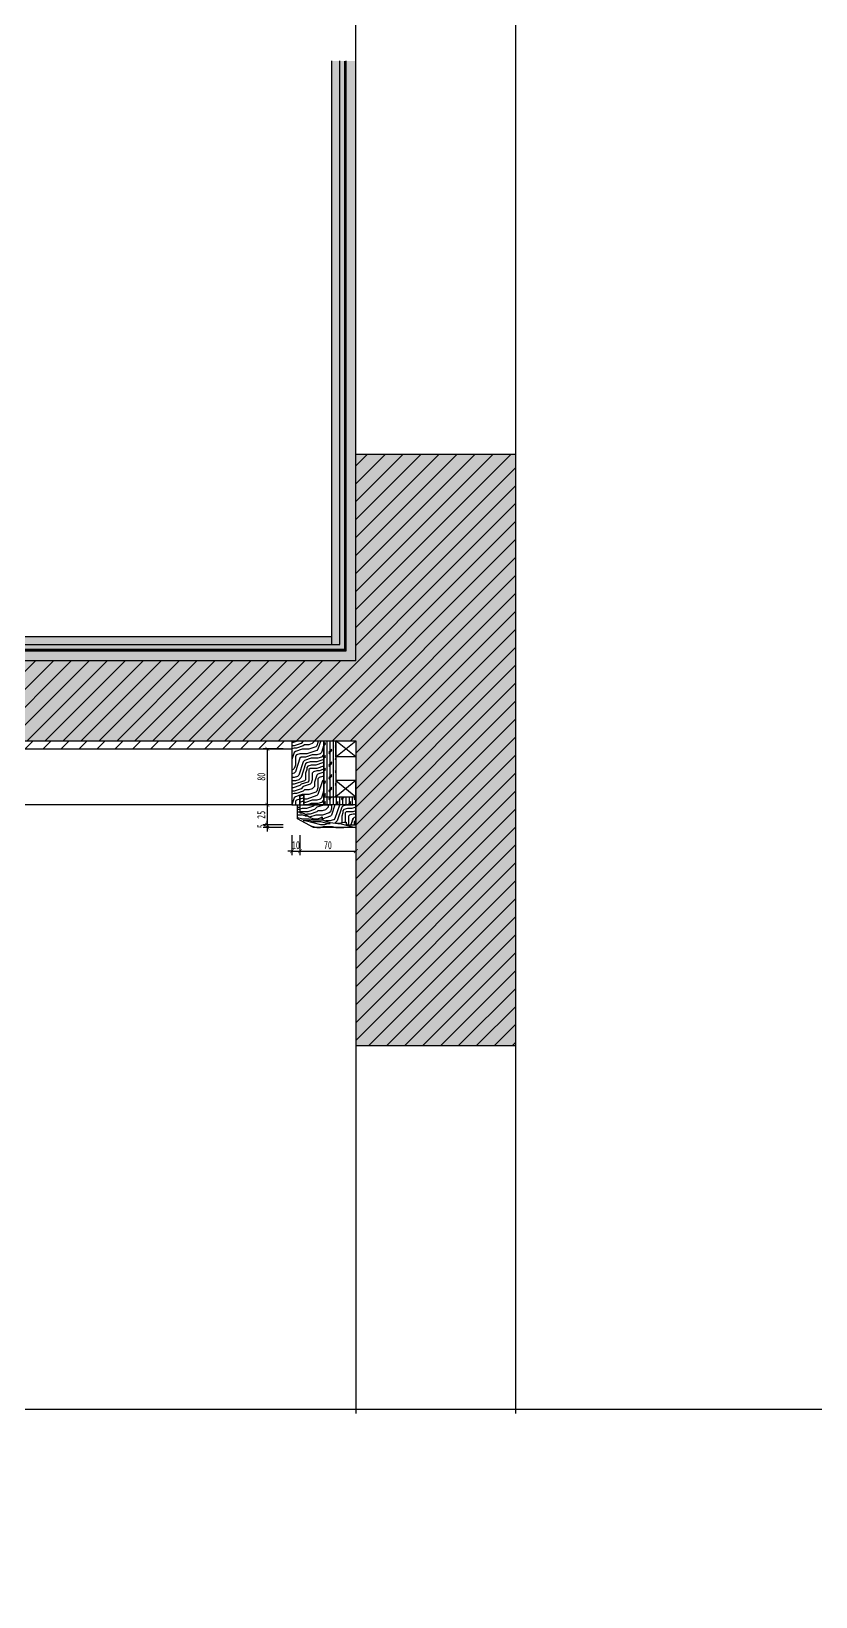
# Model space of a CAD drawing. Header units: millimetres. Extents: x 51249 to 2766742, y -599687 to -1280.
# Drawn here: x 79617 to 80598, y -130596 to -128640 of the extents above; entities that cross this region are included whole.
import ezdxf

# ---------------------------------------------------------------- set-up
doc = ezdxf.new("R2010")
doc.units = ezdxf.units.MM
doc.header["$LTSCALE"] = 10
doc.header["$PDMODE"] = 3
doc.linetypes.add('$0$HIDDEN', pattern=[0.375, 0.25, -0.125])
for name, color, linetype in [('2-NORM', 3, 'Continuous'), ('A-土建墙（含管井、立管）', 6, 'Continuous'), ('D-Detail(节点图层)', 134, 'Continuous'), ('D-节点填充', 250, 'Continuous'), ('P-完成面', 3, 'Continuous'), ('P-门套', 3, 'Continuous'), ('PM-FURN-M', 3, 'Continuous'), ('PM-WALL', 2, 'Continuous'), ('W-尺寸', 5, 'Continuous')]:
    doc.layers.add(name, color=color, linetype=linetype)
doc.styles.add('DIM', font='SimSun.ttf', dxfattribs={"width": 0.7})
doc.dimstyles.new('25', dxfattribs={"dimscale": 25, "dimtxt": 2, "dimasz": 1, "dimexe": 1, "dimexo": 1, "dimgap": 0.5, "dimtad": 1, "dimdec": 0, "dimzin": 0, "dimdsep": 46, "dimtxsty": 'DIM', "dimblk": 'ARCHTICK', "dimcen": 0, "dimclrd": 5, "dimclre": 5, "dimclrt": 35, "dimadec": 0, "dimazin": 0, "dimtfac": 0.5, "dimtdec": 0, "dimtix": 1, "dimtmove": 2, "dimatfit": 2, "dimldrblk": 'A', "dimfxl": 0, "dimtolj": 1, "dimtzin": 0, "dimlwd": -1, "dimlwe": -1, "dimarcsym": 0})
doc.dimstyles.new('5', dxfattribs={"dimscale": 5, "dimtxt": 2, "dimasz": 1, "dimexe": 1, "dimexo": 1, "dimgap": 0.5, "dimtad": 1, "dimdec": 0, "dimrnd": 5, "dimzin": 0, "dimdsep": 46, "dimtxsty": 'DIM', "dimblk": 'ARCHTICK', "dimcen": 0, "dimclrd": 5, "dimclre": 5, "dimclrt": 35, "dimadec": 0, "dimazin": 0, "dimtfac": 0.5, "dimtdec": 0, "dimtix": 1, "dimtmove": 2, "dimatfit": 2, "dimldrblk": 'A', "dimfxl": 0, "dimtolj": 1, "dimtzin": 0, "dimlwd": -1, "dimlwe": -1, "dimarcsym": 0})

# ---------------------------------------------------------------- blocks, each defined once
blk = doc.blocks.new('_ArchTick')
at = {"color": 0, "linetype": 'ByBlock', "const_width": 0.15}
blk.add_lwpolyline([(-0.5, -0.5), (0.5, 0.5)], dxfattribs=at)
blk = doc.blocks.new('*D987')
at = {"color": 5, "ltscale": 0.15}
for p, q in [((79931.9, -129536), (79906.9, -129536)), ((79911.9, -129536), (79911.9, -129606)), ((79931.9, -129606), (79906.9, -129606))]:
    blk.add_line(p, q, dxfattribs=at)
at = {"layer": 'Defpoints', "color": 0, "ltscale": 0.15}
for p in [(79942.7, -129536), (79911.9, -129606), (79942.7, -129606, 0)]:
    blk.add_point(p, dxfattribs=at)
at = {"color": 5, "ltscale": 0.15, "xscale": 5, "yscale": 5, "zscale": 5}
for p, rotation in [((79911.9, -129536), 90), ((79911.9, -129606), 270)]:
    blk.add_blockref('_ArchTick', p, dxfattribs=dict(at, rotation=rotation))
at = {"color": 35, "ltscale": 0.15, "insert": (79904.4, -129571), "char_height": 10, "attachment_point": 5, "rotation": 90, "style": 'DIM'}
blk.add_mtext('\\A1;80', dxfattribs=at)
blk = doc.blocks.new('A')
for p, q in [((-1.435, 1.148), (-1.09, 1.437)), ((-1.435, 1.148), (-0.369, 0)), ((-1.09, 1.437), (0, 0)), ((-0.369, 0), (-2.127, 0)), ((-1.435, -1.148), (-0.369, 0)), ((-1.09, -1.437), (0, 0)), ((-1.435, -1.148), (-1.09, -1.437))]:
    blk.add_line(p, q)
for points in [[(-1.435, 1.148), (-1.09, 1.437), (-0.369, 0), (0, 0)], [(-1.435, -1.148), (-1.09, -1.437), (-0.369, 0), (0, 0)]]:
    blk.add_solid(points)
blk = doc.blocks.new('*D988')
at = {"color": 5, "ltscale": 0.15}
for p, q in [((79931.9, -129606), (79906.9, -129606)), ((79911.9, -129606), (79911.9, -129631.3)), ((79931.9, -129631.3), (79906.9, -129631.3))]:
    blk.add_line(p, q, dxfattribs=at)
at = {"layer": 'Defpoints', "color": 0, "ltscale": 0.15}
for p in [(79942.7, -129606, 0), (79911.9, -129631.3), (80016.7, -129631.3)]:
    blk.add_point(p, dxfattribs=at)
at = {"color": 5, "ltscale": 0.15, "xscale": 5, "yscale": 5, "zscale": 5}
for p, rotation in [((79911.9, -129606), 90), ((79911.9, -129631.3), 270)]:
    blk.add_blockref('_ArchTick', p, dxfattribs=dict(at, rotation=rotation))
at = {"color": 35, "ltscale": 0.15, "insert": (79904.4, -129618.6), "char_height": 10, "attachment_point": 5, "rotation": 90, "style": 'DIM'}
blk.add_mtext('\\A1;25', dxfattribs=at)
blk = doc.blocks.new('*D989')
at = {"color": 5, "ltscale": 0.15}
for p, q in [((79911.9, -129631.3), (79911.9, -129626.3)), ((79931.9, -129631.3), (79906.9, -129631.3)), ((79931.9, -129634.3), (79906.9, -129634.3)), ((79911.9, -129631.3), (79911.9, -129634.3)), ((79911.9, -129634.3), (79911.9, -129639.3))]:
    blk.add_line(p, q, dxfattribs=at)
at = {"layer": 'Defpoints', "color": 0, "ltscale": 0.15}
for p in [(79911.9, -129634.3), (80016.7, -129631.3), (80017.3, -129634.3)]:
    blk.add_point(p, dxfattribs=at)
at = {"color": 5, "ltscale": 0.15, "xscale": 5, "yscale": 5, "zscale": 5}
for p, rotation in [((79911.9, -129631.3), 270), ((79911.9, -129634.3), 90)]:
    blk.add_blockref('_ArchTick', p, dxfattribs=dict(at, rotation=rotation))
at = {"color": 35, "ltscale": 0.15, "insert": (79904.4, -129632.8), "char_height": 10, "attachment_point": 5, "rotation": 90, "style": 'DIM'}
blk.add_mtext('\\A1;5', dxfattribs=at)
blk = doc.blocks.new('*D990')
at = {"color": 5, "ltscale": 0.15}
for p, q in [((79942.7, -129644), (79942.7, -129669)), ((79952.7, -129644), (79952.7, -129669)), ((79942.7, -129664), (79937.7, -129664)), ((79942.7, -129664), (79952.7, -129664)), ((79952.7, -129664), (79957.7, -129664))]:
    blk.add_line(p, q, dxfattribs=at)
at = {"layer": 'Defpoints', "color": 0, "ltscale": 0.15}
for p in [(79942.7, -129606, 0), (79952.7, -129606), (79952.7, -129664)]:
    blk.add_point(p, dxfattribs=at)
at = {"color": 5, "ltscale": 0.15, "xscale": 5, "yscale": 5, "zscale": 5}
blk.add_blockref('_ArchTick', (79942.7, -129664), dxfattribs=at)
at = {"color": 5, "ltscale": 0.15, "xscale": 5, "yscale": 5, "zscale": 5, "rotation": 180}
blk.add_blockref('_ArchTick', (79952.7, -129664), dxfattribs=at)
at = {"color": 35, "ltscale": 0.15, "insert": (79947.7, -129656.5), "char_height": 10, "attachment_point": 5, "style": 'DIM'}
blk.add_mtext('\\A1;10', dxfattribs=at)
blk = doc.blocks.new('*D991')
at = {"color": 5, "ltscale": 0.15}
for p, q in [((79952.7, -129644), (79952.7, -129669)), ((80022.7, -129644), (80022.7, -129669)), ((79952.7, -129664), (80022.7, -129664))]:
    blk.add_line(p, q, dxfattribs=at)
at = {"layer": 'Defpoints', "color": 0, "ltscale": 0.15}
for p in [(79952.7, -129606), (80022.7, -129631.3), (80022.7, -129664)]:
    blk.add_point(p, dxfattribs=at)
at = {"color": 5, "ltscale": 0.15, "xscale": 5, "yscale": 5, "zscale": 5, "rotation": 180}
blk.add_blockref('_ArchTick', (79952.7, -129664), dxfattribs=at)
at = {"color": 5, "ltscale": 0.15, "xscale": 5, "yscale": 5, "zscale": 5}
blk.add_blockref('_ArchTick', (80022.7, -129664), dxfattribs=at)
at = {"color": 35, "ltscale": 0.15, "insert": (79987.7, -129656.5), "char_height": 10, "attachment_point": 5, "style": 'DIM'}
blk.add_mtext('\\A1;70', dxfattribs=at)
blk = doc.blocks.new('*D1063')
at = {"layer": 'D-Detail(节点图层)', "color": 5, "ltscale": 0.15}
for p, q in [((2766617, -121582.1), (2766742, -121582.1)), ((2766717, -121582.1), (2766717, -599673.1)), ((2766698.3, -599673.1), (2766742, -599673.1))]:
    blk.add_line(p, q, dxfattribs=at)
at = {"layer": 'Defpoints', "color": 0, "ltscale": 0.15}
for p in [(55453.8, -121582.1), (2766673.3, -599673.1), (2766717, -599673.1)]:
    blk.add_point(p, dxfattribs=at)
at = {"layer": 'D-Detail(节点图层)', "color": 5, "ltscale": 0.15, "xscale": 25, "yscale": 25, "zscale": 25}
for p, rotation in [((2766717, -121582.1), 90), ((2766717, -599673.1), 270)]:
    blk.add_blockref('_ArchTick', p, dxfattribs=dict(at, rotation=rotation))
at = {"layer": 'D-Detail(节点图层)', "color": 35, "ltscale": 0.15, "insert": (2766679.5, -360627.6), "char_height": 50, "attachment_point": 5, "rotation": 90, "style": 'DIM'}
blk.add_mtext('\\A1;478091', dxfattribs=at)

msp = doc.modelspace()

# ---------------------------------------------------------------- hatches: boundary and pattern name
h = msp.add_hatch()
h.set_pattern_fill('ANSI36', color=8, scale=2, angle=90, style=0)
h.set_pattern_definition([(135, (-44531.6313, -197563.6586), (-6.17392608, 1.68379802), [7.9375, -1.5875, 0, -1.5875])])
h.paths.add_polyline_path([(79992.4, -129405.7), (80002.4, -129405.7), (80002.4, -128676.6), (79992.4, -128676.6)])
h = msp.add_hatch()
h.set_pattern_fill('AR-SAND', color=146, angle=90, style=0)
h.set_pattern_definition([(127.5, (-44531.6313, -197563.6586), (-2.447066187, -0.080001565), [0, -1.9304, 0, -2.159, 0, -2.06375]), (97.5, (-44531.6313, -197563.6586), (-3.5841255, 2.247616416), [0, -1.0414, 0, -1.7399, 0, -0.66675]), (57.5, (-44531.6313, -197565.2207), (-0.007185923, 3.95496185), [0, -0.635, 0, -2.286, 0, -2.9845]), (47.5, (-44531.6313, -197565.2207), (-1.11464662, 3.81778226), [0, -0.3175, 0, -1.4986, 0, -1.7145])])
h.paths.add_polyline_path([(80002.4, -129405.7), (80008.9, -129405.7), (80010.4, -128676.6), (80002.4, -128676.6)])
at = {"ltscale": 0.15}
h = msp.add_hatch(dxfattribs=at)
h.set_pattern_fill('AR-CONC', color=146, scale=3, angle=135, style=0)
h.set_pattern_definition([(185, (80022.438, -129481.6035), (-3.526601, 4.20284), [0.5715, -6.2865]), (130, (80022.438, -129481.6035), (-3.30531, -4.800537), [0.4572, -5.0292]), (235.451, (80022.1443, -129481.253), (-6.831907, -0.597665), [0.4857, -5.3427]), (181.1842, (80021.3605, -129482.681), (-4.8586, 6.64231), [0.85725, -9.42975]), (231.6356, (80020.956, -129482.1276), (-10.28479, -0.212584), [0.72855, -8.01405]), (126.184, (80021.3605, -129482.681), (-10.28479, -0.21257), [0.6858, -7.5438]), (156, (80021.091, -129481.873), (-1.046858, 5.385617), [0.5715, -6.2865]), (101, (80021.091, -129481.873), (-5.218236, -2.596198), [0.4572, -5.0292]), (206.4514, (80021.004, -129481.424), (-6.265094, 2.7894), [0.4857, -5.3427]), (172.5, (80022.4382, -129481.6035), (-1.8592024, -1.728164), [0, -4.96824, 0, -5.1054, 0, -5.04825]), (142.5, (80022.4382, -129481.6035), (-3.54261, -0.707692), [0, -2.91084, 0, -4.85394, 0, -1.92405]), (102.5, (80023.6397, -129482.805), (-2.754786, 2.997836), [0, -1.905, 0, -5.9436, 0, -7.8867]), (92.5, (80024.1785, -129483.344), (-3.681672, 2.602917), [0, -2.4765, 0, -3.94716, 0, -5.6007])])
h.paths.add_polyline_path([(80010.4, -129405.7), (80022.4, -129405.7), (80022.7, -128676.6), (80010.4, -128676.6)])
h = msp.add_hatch(dxfattribs=at)
h.set_pattern_fill('AR-CONC', color=250, scale=10, style=0)
h.set_pattern_definition([(50, (79202.72, -129906.973), (18.21847, -1.5939), [1.905, -20.955]), (355, (79202.72, -129906.973), (-3.52428, 19.10566), [1.524, -16.764]), (100.451, (79204.238, -129907.106), (14.69425, 17.51167), [1.619, -17.809]), (46.1842, (79202.72, -129901.893), (27.1079, -4.20423), [2.8575, -31.4325]), (96.6356, (79204.979, -129902.243), (23.7404, 24.74256), [2.4285, -26.7135]), (351.184, (79202.72, -129901.893), (23.74046, 24.7425), [2.286, -25.146]), (21, (79205.26, -129903.163), (15.16149, -10.22655), [1.905, -20.955]), (326, (79205.26, -129903.163), (6.1802, 18.4188), [1.524, -16.764]), (71.4514, (79206.523, -129904.015), (21.34165, 8.19229), [1.619, -17.809]), (37.5, (79202.7195, -129906.973), (0.30886, 8.455504), [0, -16.5608, 0, -17.018, 0, -16.8275]), (7.5, (79202.7195, -129906.973), (6.681966, 10.01806), [0, -9.7028, 0, -16.1798, 0, -6.4135]), (327.5, (79197.055, -129906.973), (13.55906, -0.572874), [0, -6.35, 0, -19.812, 0, -26.289]), (317.5, (79194.515, -129906.973), (14.81292, 2.54265), [0, -8.255, 0, -13.1572, 0, -18.669])])
h.paths.add_polyline_path([(80022.7, -129526), (80022.7, -129907), (80222.7, -129907), (80222.7, -129168), (80022.7, -129168), (80022.7, -129426), (79202.7, -129426), (79202.7, -129526)])
h = msp.add_hatch()
h.set_pattern_fill('ANSI36', color=8, scale=2, style=0)
h.set_pattern_definition([(45, (11135.6644, -4871.6125), (1.68379802, 6.17392608), [7.9375, -1.5875, 0, -1.5875])])
h.paths.add_polyline_path([(79992.4, -129405.7), (79992.4, -129395.7), (79220.2, -129395.7), (79220.2, -129405.7)])
h = msp.add_hatch()
h.set_pattern_fill('AR-SAND', color=146, style=0)
h.set_pattern_definition([(37.5, (11135.6644, -4871.6125), (-0.080001565, 2.447066187), [0, -1.9304, 0, -2.159, 0, -2.06375]), (7.5, (11135.6644, -4871.6125), (2.247616416, 3.5841255), [0, -1.0414, 0, -1.7399, 0, -0.66675]), (327.5, (11134.1023, -4871.6125), (3.95496185, 0.007185923), [0, -0.635, 0, -2.286, 0, -2.9845]), (317.5, (11134.1023, -4871.6125), (3.81778226, 1.11464662), [0, -0.3175, 0, -1.4986, 0, -1.7145])])
h.paths.add_polyline_path([(79220.2, -129405.7), (79220.2, -129412), (80022.7, -129413.7), (80022.7, -129405.7)])
h = msp.add_hatch(dxfattribs=at)
h.set_pattern_fill('AR-CONC', color=146, scale=3, angle=45, style=0)
h.set_pattern_definition([(95, (79217.7195, -129425.682), (4.20284, 3.526601), [0.5715, -6.2865]), (40, (79217.7195, -129425.682), (-4.800537, 3.30531), [0.4572, -5.0292]), (145.451, (79218.07, -129425.388), (-0.597665, 6.831907), [0.4857, -5.3427]), (91.1842, (79216.642, -129424.604), (6.64231, 4.8586), [0.85725, -9.42975]), (141.6356, (79217.1954, -129424.199), (-0.212584, 10.28479), [0.72855, -8.01405]), (36.184, (79216.642, -129424.604), (-0.21257, 10.28479), [0.6858, -7.5438]), (66, (79217.45, -129424.335), (5.385617, 1.046858), [0.5715, -6.2865]), (11, (79217.45, -129424.335), (-2.596198, 5.218236), [0.4572, -5.0292]), (116.4514, (79217.899, -129424.2476), (2.7894, 6.265094), [0.4857, -5.3427]), (82.5, (79217.7195, -129425.682), (-1.728164, 1.8592024), [0, -4.96824, 0, -5.1054, 0, -5.04825]), (52.5, (79217.7195, -129425.682), (-0.707692, 3.54261), [0, -2.91084, 0, -4.85394, 0, -1.92405]), (12.5, (79216.518, -129426.8835), (2.997836, 2.754786), [0, -1.905, 0, -5.9436, 0, -7.8867]), (2.5, (79215.979, -129427.4223), (2.602917, 3.681672), [0, -2.4765, 0, -3.94716, 0, -5.6007])])
h.paths.add_polyline_path([(79220.2, -129413.7), (79220.2, -129425.7), (80022.7, -129426), (80022.7, -129413.7)])
at = {"ltscale": 2}
h = msp.add_hatch(dxfattribs=at)
h.set_pattern_fill('CORK', color=251, scale=5, angle=90, style=0)
h.set_pattern_definition([(90, (79982.7194, -129595.9626), (-3.96875, 2e-16), []), (225, (79984.704, -129593.978), (7.9375, -7.9375), [5.6127, -5.6127]), (225, (79984.704, -129592.986), (7.9375, -7.9375), [5.6127, -5.6127]), (225, (79984.704, -129591.994), (7.9375, -7.9375), [5.6127, -5.6127])])
h.paths.add_polyline_path([(79997.7, -129526), (79982.7, -129526), (79982.7, -129596), (79997.7, -129596), (79997.7, -129575.7)])
h = msp.add_hatch(dxfattribs=at)
h.set_pattern_fill('CORK', color=251, scale=5, angle=90, style=0)
h.set_pattern_definition([(90, (79982.7194, -129605.963), (-3.96875, 2e-16), []), (225, (79984.704, -129603.979), (7.9375, -7.9375), [5.6127, -5.6127]), (225, (79984.704, -129602.986), (7.9375, -7.9375), [5.6127, -5.6127]), (225, (79984.704, -129601.994), (7.9375, -7.9375), [5.6127, -5.6127])])
h.paths.add_polyline_path([(80022.7, -129596), (79997.7, -129596), (79982.7, -129596), (79982.7, -129606), (79992.7, -129606), (80022.7, -129606)])
at = {"layer": '2-NORM'}
h = msp.add_hatch(dxfattribs=at)
h.set_pattern_fill('木纹01', color=251, scale=10, angle=225, style=0)
h.set_pattern_definition([(225, (79920.09, -129628.59), (-1e-14, -56.569), [2, -38]), (225, (79942.72, -129611.62), (-1e-14, -56.569), [4, -36]), (225, (79925.75, -129631.42), (-1e-14, -56.569), [2, -38]), (225, (79945.548, -129617.276), (-1e-14, -56.569), [2, -38]), (225, (79929.99, -129635.66), (-1e-14, -56.569), [2, -38]), (225, (79946.962, -129621.52), (-1e-14, -56.569), [2, -38]), (225, (79932.82, -129638.49), (-1e-14, -56.569), [2, -38]), (225, (79951.205, -129625.76), (-1e-14, -56.569), [2, -22, 2, -14]), (225, (79954.033, -129628.59), (-1e-14, -56.569), [4, -20, 2, -14]), (225, (79959.69, -129631.42), (-1e-14, -56.569), [2, -6, 2, -16, 2, -12]), (225, (79963.933, -129632.833), (-1e-14, -56.569), [2, -8, 4, -26]), (225, (79946.962, -129652.63), (-1e-14, -56.569), [2, -38]), (225, (79966.76, -129635.66), (-1e-14, -56.569), [2, -10, 2, -26]), (270, (79942.72, -129605.963), (28.284, -28.284), [5.657, -50.912]), (270, (79918.678, -129630.004), (28.284, -28.284), [11.314, -45.255]), (270, (79932.82, -129644.146), (28.284, -28.284), [2.828, -53.74]), (270, (79959.69, -129622.933), (28.284, -28.284), [8.485, -48.083]), (270, (79935.648, -129646.975), (28.284, -28.284), [14.142, -42.426]), (270, (79939.89, -129651.217), (28.284, -28.284), [8.485, -48.083]), (180, (79948.376, -129648.39), (-28.284, -28.284), [2.828, -53.74]), (180, (79935.648, -129615.862), (-28.284, -28.284), [5.657, -50.912]), (180, (79945.548, -129628.59), (-28.284, -28.284), [5.657, -50.912]), (180, (79931.406, -129631.418), (-28.284, -28.284), [5.657, -50.912]), (180, (79944.134, -129641.318), (-28.284, -28.284), [5.657, -50.912]), (180, (79945.548, -129645.56), (-28.284, -28.284), [8.485, -48.083]), (180, (79935.648, -129621.52), (-28.284, -28.284), [8.485, -48.083]), (180, (79932.82, -129627.176), (-28.284, -28.284), [8.485, -48.083]), (180, (79946.962, -129632.833), (-28.284, -28.284), [8.485, -48.083]), (180, (79945.548, -129637.075), (-28.284, -28.284), [8.485, -48.083]), (251.565, (79946.962, -129613.034), (-28.2843, -28.2843), [4.472, -84.971]), (251.565, (79924.335, -129632.833), (-28.2843, -28.2843), [17.8885, -71.554]), (251.565, (79928.577, -129637.075), (-28.2843, -28.2843), [17.8885, -71.554]), (251.565, (79931.406, -129639.904), (-28.2843, -28.2843), [17.8886, -26.8, 8.9444, -35.8098]), (251.565, (79932.82, -129646.975), (-28.2843, -28.2843), [4.472, -84.9706]), (251.565, (79968.175, -129631.418), (-28.2843, -28.2843), [4.472, -84.9706]), (251.565, (79945.548, -129654.046), (-28.2843, -28.2843), [8.944, -80.4984]), (198.435, (79927.163, -129621.519), (-28.2843, -28.2843), [8.944, -80.4984]), (198.435, (79944.134, -129618.69), (-28.2843, -28.2843), [8.944, -80.4984]), (198.435, (79939.891, -129614.448), (-28.2843, -28.2843), [4.472, -84.9704]), (198.435, (79945.548, -129622.933), (-28.2843, -28.2843), [13.416, -76.026]), (198.435, (79939.891, -129628.59), (-28.2843, -28.2843), [8.944, -80.4984]), (198.435, (79938.477, -129632.833), (-28.2843, -28.2843), [8.944, -80.4984]), (198.435, (79949.79, -129627.176), (-28.2843, -28.2843), [4.472, -84.9704]), (198.435, (79951.205, -129631.418), (-28.2843, -28.2843), [4.472, -84.9704]), (198.435, (79945.548, -129648.389), (-28.2843, -28.2843), [4.472, -84.9704]), (198.435, (79937.063, -129637.075), (-28.2843, -28.2843), [4.472, -84.9704]), (198.435, (79958.276, -129632.833), (-28.2843, -28.2843), [13.4164, -76.026]), (198.435, (79962.518, -129634.247), (-28.2843, -28.2843), [8.944, -80.4984]), (198.435, (79938.477, -129641.318), (-28.2843, -28.2843), [4.472, -40.248, 4.472, -40.2507]), (198.435, (79952.619, -129638.49), (-28.2843, -28.2843), [8.944, -80.4984]), (198.435, (79954.033, -129642.732), (-28.2843, -28.2843), [8.944, -80.4984]), (198.435, (79965.347, -129637.075), (-28.2843, -28.2843), [8.944, -80.4984]), (198.435, (79956.862, -129645.56), (-28.2843, -28.2843), [8.944, -80.4984])])
h.paths.add_polyline_path([(79982.7, -129526), (79942.7, -129526), (79942.7, -129606), (79952.7, -129606), (79952.7, -129594), (79957.7, -129594), (79957.7, -129606), (79982.7, -129606)])
h = msp.add_hatch(dxfattribs=at)
h.set_pattern_fill('木纹01', color=251, scale=10, angle=225, style=0)
h.set_pattern_definition([(225, (-22.627, -27.627), (-1e-14, -56.568542), [2, -38]), (225, (-9e-16, -10.657), (-1e-14, -56.568542), [4, -36]), (225, (-16.97, -30.456), (-1e-14, -56.568542), [2, -38]), (225, (2.83, -16.314), (-1e-14, -56.568542), [2, -38]), (225, (-12.728, -34.7), (-1e-14, -56.568542), [2, -38]), (225, (4.243, -20.556), (-1e-14, -56.568542), [2, -38]), (225, (-9.9, -37.527), (-1e-14, -56.568542), [2, -38]), (225, (8.485, -24.8), (-1e-14, -56.568542), [2, -22, 2, -14]), (225, (11.314, -27.627), (-1e-14, -56.568542), [4, -20, 2, -14]), (225, (16.97, -30.456), (-1e-14, -56.568542), [2, -6, 2, -16, 2, -12]), (225, (21.213, -31.87), (-1e-14, -56.568542), [2, -8, 4, -26]), (225, (4.243, -51.67), (-1e-14, -56.568542), [2, -38]), (225, (24.04, -34.7), (-1e-14, -56.568542), [2, -10, 2, -26]), (270, (0, -5), (28.284271, -28.284271), [5.65684, -50.911702]), (270, (-24.042, -29.042), (28.284271, -28.284271), [11.313708, -45.254834]), (270, (-9.9, -43.184), (28.284271, -28.284271), [2.8284, -53.740142]), (270, (16.97, -21.97), (28.284271, -28.284271), [8.48528, -48.083262]), (270, (-7.07, -46.012), (28.284271, -28.284271), [14.142136, -42.426406]), (270, (-2.828, -50.255), (28.284271, -28.284271), [8.48528, -48.083262]), (180, (5.657, -47.426), (-28.284271, -28.284271), [2.8284, -53.740142]), (180, (-7.07, -14.9), (-28.284271, -28.284271), [5.65684, -50.911702]), (180, (2.828, -27.627), (-28.284271, -28.284271), [5.65684, -50.911702]), (180, (-11.314, -30.456), (-28.284271, -28.284271), [5.65684, -50.911702]), (180, (1.414, -40.355), (-28.284271, -28.284271), [5.65684, -50.911702]), (180, (2.828, -44.598), (-28.284271, -28.284271), [8.48528, -48.083262]), (180, (-7.07, -20.556), (-28.284271, -28.284271), [8.48528, -48.083262]), (180, (-9.9, -26.213), (-28.284271, -28.284271), [8.48528, -48.083262]), (180, (4.243, -31.87), (-28.284271, -28.284271), [8.48528, -48.083262]), (180, (2.828, -36.113), (-28.284271, -28.284271), [8.48528, -48.083262]), (251.565051, (4.243, -12.071), (-28.2842712, -28.2842713), [4.472136, -84.970583]), (251.565051, (-18.385, -31.87), (-28.2842712, -28.2842713), [17.888544, -71.554175]), (251.565051, (-14.142, -36.113), (-28.2842712, -28.2842713), [17.888544, -71.554175]), (251.565051, (-11.314, -38.941), (-28.2842712, -28.2842713), [17.88856, -26.8, 8.9444, -35.809759]), (251.565051, (-9.9, -46.012), (-28.2842712, -28.2842713), [4.472136, -84.970583]), (251.565051, (25.456, -30.456), (-28.2842712, -28.2842713), [4.472136, -84.970583]), (251.565051, (2.828, -53.083), (-28.2842712, -28.2842713), [8.944272, -80.498447]), (198.434949, (-15.556, -20.556), (-28.2842713, -28.2842712), [8.944272, -80.498447]), (198.434949, (1.414, -17.728), (-28.2842713, -28.2842712), [8.944272, -80.498447]), (198.434949, (-2.828, -13.485), (-28.2842713, -28.2842712), [4.472136, -84.970447]), (198.434949, (2.828, -21.97), (-28.2842713, -28.2842712), [13.416408, -76.026311]), (198.434949, (-2.828, -27.627), (-28.2842713, -28.2842712), [8.944272, -80.498447]), (198.434949, (-4.243, -31.87), (-28.2842713, -28.2842712), [8.944272, -80.498447]), (198.434949, (7.071, -26.213), (-28.2842713, -28.2842712), [4.472136, -84.970447]), (198.434949, (8.485, -30.456), (-28.2842713, -28.2842712), [4.472136, -84.970447]), (198.434949, (2.828, -47.426), (-28.2842713, -28.2842712), [4.472136, -84.970447]), (198.434949, (-5.657, -36.113), (-28.2842713, -28.2842712), [4.472136, -84.970447]), (198.434949, (15.556, -31.87), (-28.2842713, -28.2842712), [13.416408, -76.026311]), (198.434949, (19.799, -33.284), (-28.2842713, -28.2842712), [8.944272, -80.498447]), (198.434949, (-4.243, -40.355), (-28.2842713, -28.2842712), [4.472, -40.248, 4.472, -40.250719]), (198.434949, (9.9, -37.527), (-28.2842713, -28.2842712), [8.944272, -80.498447]), (198.434949, (11.314, -41.77), (-28.2842713, -28.2842712), [8.944272, -80.498447]), (198.434949, (22.627, -36.113), (-28.2842713, -28.2842712), [8.944272, -80.498447]), (198.434949, (14.142, -44.598), (-28.2842713, -28.2842712), [8.944272, -80.498447])])
h.paths.add_polyline_path([(80022.7, -129606), (79957.7, -129606), (79957.7, -129594), (79952.7, -129594), (79952.7, -129606), (79952.7, -129616, -0.173561), (79962.6, -129620, 0.326846), (79980.7, -129621.3), (79980.7, -129624.6, 0.180635), (80007.4, -129627.9), (80010.7, -129627.9), (80010.7, -129631.3), (80022.7, -129631.3)])
at = {"layer": 'D-节点填充'}
h = msp.add_hatch(dxfattribs=at)
h.set_pattern_fill('ANSI31', color=256, scale=10, style=0)
h.set_pattern_definition([(45, (77187.72, -129906.973), (-11.22532, 11.22532), [])])
h.paths.add_polyline_path([(77187.7, -129426), (77187.7, -129526), (78252.7, -129526), (78252.7, -129426)])
h.paths.add_polyline_path([(80022.7, -129426), (79202.7, -129426), (79202.7, -129526), (80022.7, -129526), (80022.7, -129907), (80222.7, -129907), (80222.7, -129168), (80022.7, -129168)])
h = msp.add_hatch(dxfattribs=at)
h.set_pattern_fill('ANSI31', color=256, scale=10, style=0)
h.set_pattern_definition([(45, (79182.72, -129535.963), (-11.22532, 11.22532), [])])
h.paths.add_polyline_path([(79192.7, -129526), (79192.7, -129536), (79942.7, -129536), (79942.7, -129526)])
at = {"layer": 'W-尺寸', "ltscale": 0.15}
h = msp.add_hatch(dxfattribs=at)
h.set_pattern_fill('FB木纹中SC300', color=250, scale=12, style=0, pattern_type=2)
h.set_pattern_definition([(0, (79949.72, -129634.27), (0, 48), [9.6, -14.4, 4.8, -19.2]), (0, (79983.32, -129633.07), (0, 48), [9.6, -38.4]), (0, (79978.52, -129630.67), (0, 48), [4.8, -43.2]), (0, (79952.12, -129629.47), (0, 48), [2.4, -33.6, 2.4, -9.6]), (0, (79968.92, -129627.07), (0, 48), [9.6, -14.4, 2.4, -21.6]), (0, (79956.92, -129625.87), (0, 48), [7.2, -40.8]), (0, (79968.92, -129624.67), (0, 48), [14.4, -33.6]), (0, (79954.52, -129623.47), (0, 48), [9.6, -38.4]), (0, (79973.72, -129622.27), (0, 48), [24, -24]), (0, (79959.32, -129619.87), (0, 48), [4.8, -14.4, 9.6, -19.2]), (0, (79992.92, -129618.67), (0, 48), [9.6, -38.4]), (0, (79983.32, -129617.47), (0, 48), [4.8, -43.2]), (0, (79973.72, -129616.27), (0, 48), [4.8, -43.2]), (0, (79949.72, -129615.07), (0, 48), [9.6, -38.4]), (0, (79973.72, -129613.87), (0, 48), [9.6, -38.4]), (0, (79973.72, -129611.47), (0, 48), [9.6, -9.6, 9.6, -19.2]), (0, (79964.12, -129609.07), (0, 48), [4.8, -24, 9.6, -9.6]), (0, (79973.72, -129607.87), (0, 48), [14.4, -33.6]), (0, (79973.72, -129605.47), (0, 48), [9.6, -38.4]), (0, (79954.52, -129604.27), (0, 48), [14.4, -19.2, 4.8, -9.6]), (0, (79954.52, -129601.87), (0, 48), [24, -24]), (0, (79983.32, -129600.67), (0, 48), [4.8, -43.2]), (0, (79968.92, -129599.47), (0, 48), [9.6, -38.4]), (0, (79959.32, -129598.27), (0, 48), [4.8, -19.2, 4.8, -19.2]), (0, (79954.52, -129597.07), (0, 48), [4.8, -14.4, 9.6, -19.2]), (0, (79964.12, -129595.87), (0, 48), [4.8, -24, 4.8, -14.4]), (0, (79973.72, -129594.67), (0, 48), [14.4, -33.6]), (0, (79954.52, -129592.27), (0, 48), [9.6, -38.4]), (0, (79978.52, -129591.07), (0, 48), [4.8, -43.2]), (0, (79988.12, -129589.87), (0, 48), [4.8, -43.2]), (14.036, (79983.32, -129630.668), (48, -2e-09), [4.944, -192.965]), (14.036, (79988.12, -129619.868), (48, -2e-09), [4.944, -192.965]), (14.036, (79983.32, -129591.068), (48, -2e-09), [4.944, -192.965]), (14.036, (79968.92, -129609.068), (48, -2e-09), [4.944, -192.965]), (14.036, (79978.52, -129601.868), (48, -2e-09), [4.944, -192.965]), (14.036, (79983.32, -129605.468), (48, -2e-09), [4.944, -192.965]), (14.036, (79959.32, -129597.068), (48, -2e-09), [4.944, -192.965]), (14.036, (79978.52, -129599.468), (48, -2e-09), [4.944, -192.965]), (14.036, (79988.12, -129617.468), (48, -2e-09), [9.888, -188.021]), (14.036, (79983.32, -129613.868), (48, -2e-09), [9.888, -188.021]), (14.036, (79983.32, -129611.468), (48, -2e-09), [9.888, -188.021]), (165.964, (79968.92, -129627.068), (-48, -2e-09), [4.944, -9.888, 4.944, -178.133]), (165.964, (79959.32, -129619.868), (-48, -2e-09), [4.944, -192.965]), (165.964, (79959.32, -129598.268), (-48, -2e-09), [9.888, -188.021]), (194.036, (79983.32, -129633.068), (-48, 2e-09), [4.944, -192.965]), (345.964, (79992.92, -129633.068), (48, 2e-09), [4.944, -192.965]), (345.964, (79978.52, -129616.268), (48, 2e-09), [4.944, -192.965]), (345.964, (79988.12, -129607.868), (48, 2e-09), [4.944, -192.965]), (345.964, (79968.92, -129604.268), (48, 2e-09), [4.944, -192.965]), (345.964, (79964.12, -129598.268), (48, 2e-09), [4.944, -192.965]), (345.964, (79968.92, -129595.868), (48, 2e-09), [4.944, -192.965]), (345.964, (79968.92, -129604.268), (48, 2e-09), [4.944, -192.965]), (345.964, (79983.32, -129597.068), (48, 2e-09), [19.776, -178.133]), (345.964, (79954.52, -129629.468), (48, 2e-09), [19.776, -178.133]), (345.964, (79959.32, -129625.868), (48, 2e-09), [19.776, -178.133]), (345.964, (79964.12, -129623.468), (48, 2e-09), [4.944, -9.888, 9.888, -173.189]), (345.964, (79964.12, -129619.868), (48, 2e-09), [9.888, -9.888, 9.888, -168.245]), (345.964, (79959.32, -129615.068), (48, 2e-09), [19.776, -178.133]), (345.964, (79954.52, -129611.468), (48, 2e-09), [19.776, -178.133]), (345.964, (79954.52, -129609.068), (48, 2e-09), [19.776, -178.133]), (345.964, (79988.12, -129594.668), (48, 2e-09), [4.944, -192.965]), (345.964, (79992.92, -129589.868), (48, 9e-06), [9.888, -188.021]), (345.964, (79964.12, -129592.268), (48, 9e-06), [9.888, -188.021]), (345.964, (79959.32, -129634.268), (48, 8e-07), [19.776, -178.133]), (345.964, (79988.12, -129600.668), (48, 8e-07), [14.832, -183.077]), (345.964, (79992.92, -129604.268), (48, 8e-07), [29.664, -168.245])])
h.paths.add_polyline_path([(80022.7, -129634.3), (80022.7, -129631.3), (80010.7, -129631.3), (80010.7, -129627.9), (80007.4, -129627.9, -0.180635), (79980.7, -129624.6), (79980.7, -129621.3, -0.333169), (79962.4, -129619.7, 0.167877), (79952.7, -129616), (79952.7, -129606), (79949.7, -129606), (79949.7, -129623.7), (79969.7, -129634.3)])

# ---------------------------------------------------------------- linework, layer by layer
at = {"color": 1, "ltscale": 0.15}
msp.add_lwpolyline([(59982.5, -123043.5), (82338, -123043.5), (82338, -130361.5), (59982.5, -130361.5)], close=True, dxfattribs=at)
at = {"color": 1, "linetype": '$0$HIDDEN', "const_width": 2, "elevation": 0}
msp.add_lwpolyline([(79222.1, -129412), (80008.7, -129412), (80008.7, -128676.6)], dxfattribs=at)
at = {"color": 8, "ltscale": 2, "elevation": 0}
for points in [[(79997.7, -129546.2), (80022.7, -129526)], [(80022.7, -129546.2), (79997.7, -129526)], [(79997.7, -129575.7), (80022.7, -129596)], [(80022.7, -129575.7), (79997.7, -129596)]]:
    msp.add_lwpolyline(points, dxfattribs=at)
at = {"layer": 'A-土建墙（含管井、立管）', "color": 6}
for p, q in [((80222.7, -130366.5), (80222.7, -127496.5)), ((80022.7, -129426), (80022.7, -127976)), ((80022.7, -129426), (79202.7, -129426, 0)), ((79202.7, -129526, 0), (80022.7, -129526)), ((80022.7, -129526), (80022.7, -130366.5))]:
    msp.add_line(p, q, dxfattribs=at)
at = {"layer": 'P-完成面'}
for p, q in [((79992.4, -129405.7, 0), (79992.4, -128676.6, 0)), ((79220.2, -129395.7, 0), (79992.4, -129395.7, 0))]:
    msp.add_line(p, q, dxfattribs=at)
at = {"layer": 'P-门套'}
for p, q in [((79942.7, -129526, 0), (79942.7, -129606, 0)), ((79982.7, -129526, 0), (79982.7, -129606, 0)), ((79997.7, -129526, 0), (79997.7, -129596, 0)), ((79192.7, -129536), (79942.7, -129536)), ((79942.7, -129606, 0), (79952.7, -129606, 0)), ((79952.7, -129606, 0), (79952.7, -129594, 0)), ((79952.7, -129594, 0), (79957.7, -129594, 0)), ((79957.7, -129594, 0), (79957.7, -129606, 0)), ((79957.7, -129606, 0), (79992.7, -129606, 0)), ((79982.7, -129596, 0), (80022.7, -129596, 0))]:
    msp.add_line(p, q, dxfattribs=at)
at = {"layer": 'P-门套', "color": 251}
msp.add_lwpolyline([(80022.7, -129631.3), (80022.7, -129634.3), (79969.7, -129634.3), (79949.7, -129623.7), (79949.7, -129606)], dxfattribs=at)
at = {"layer": 'P-门套'}
msp.add_lwpolyline([(79952.7, -129606), (79952.7, -129616, -0.167877), (79962.4, -129619.7, 0.333169), (79980.7, -129621.3), (79980.7, -129624.6, 0.180635), (80007.4, -129627.9), (80010.7, -129627.9), (80010.7, -129631.3), (80022.7, -129631.3), (80022.7, -129606), (79957.7, -129606), (79957.7, -129594), (79952.7, -129594), (79952.7, -129606), (79952.7, -129616)], format="xyb", dxfattribs=at)
at = {"layer": 'PM-FURN-M', "color": 3}
for p, q in [((80010.4, -129413.7, 0), (80010.4, -128676.6, 0)), ((79220.2, -129413.7, 0), (80010.4, -129413.7, 0))]:
    msp.add_line(p, q, dxfattribs=at)
at = {"layer": 'PM-WALL', "color": 2}
for p, q in [((80002.4, -129405.7, 0), (80002.4, -128676.6, 0)), ((79220.2, -129405.7, 0), (80002.4, -129405.7, 0))]:
    msp.add_line(p, q, dxfattribs=at)
at = {"layer": 'W-尺寸', "color": 2, "ltscale": 0.15}
for points in [[(80022.7, -129168), (80222.7, -129168)], [(80022.7, -129907), (80222.7, -129907)]]:
    msp.add_lwpolyline(points, dxfattribs=at)
at = {"layer": 'W-尺寸', "color": 146, "ltscale": 0.15, "elevation": 0}
for points in [[(79997.7, -129526), (80022.7, -129526), (80022.7, -129546.2), (79997.7, -129546.2)], [(79997.7, -129596), (80022.7, -129596), (80022.7, -129575.7), (79997.7, -129575.7)]]:
    msp.add_lwpolyline(points, close=True, dxfattribs=at)
msp.add_lwpolyline([(79942.7, -129606), (78307.7, -129606)], dxfattribs=at)

# ---------------------------------------------------------------- dimensions: what is measured, and where the dimension line sits
at = {"color": 2, "ltscale": 0.15}
dim = msp.add_linear_dim(base=(79911.9, -129606), p1=(79942.7, -129536), p2=(79942.7, -129606, 0), angle=90, text='80', dimstyle='5', dxfattribs=at)
dim.commit()
dim.dimension.update_dxf_attribs({"geometry": '*D987', "text_midpoint": (79904.4, -129571)})
for base, p1, p2, picture, middle in [((79911.9, -129631.3), (79942.7, -129606, 0), (80016.7, -129631.3), '*D988', (79904.4, -129618.6)), ((79911.9, -129634.3), (80016.7, -129631.3), (80017.3, -129634.3), '*D989', (79904.4, -129632.8))]:
    dim = msp.add_linear_dim(base=base, p1=p1, p2=p2, angle=90, dimstyle='5', dxfattribs=at)
    dim.commit()
    dim.dimension.update_dxf_attribs({"geometry": picture, "text_midpoint": middle})
for base, p1, p2, picture, middle in [((79952.7, -129664), (79942.7, -129606, 0), (79952.7, -129606), '*D990', (79947.7, -129656.5)), ((80022.7, -129664), (79952.7, -129606), (80022.7, -129631.3), '*D991', (79987.7, -129656.5))]:
    dim = msp.add_linear_dim(base=base, p1=p1, p2=p2, dimstyle='5', dxfattribs=at)
    dim.commit()
    dim.dimension.update_dxf_attribs({"geometry": picture, "text_midpoint": middle})
at = {"layer": 'D-Detail(节点图层)', "color": 251, "ltscale": 0.15}
dim = msp.add_linear_dim(base=(2766717, -599673.1), p1=(55453.8, -121582.1), p2=(2766673.3, -599673.1), angle=90, dimstyle='25', dxfattribs=at)
dim.commit()
dim.dimension.update_dxf_attribs({"geometry": '*D1063', "text_midpoint": (2766679.5, -360627.6)})

doc.saveas('drawing.dxf')
